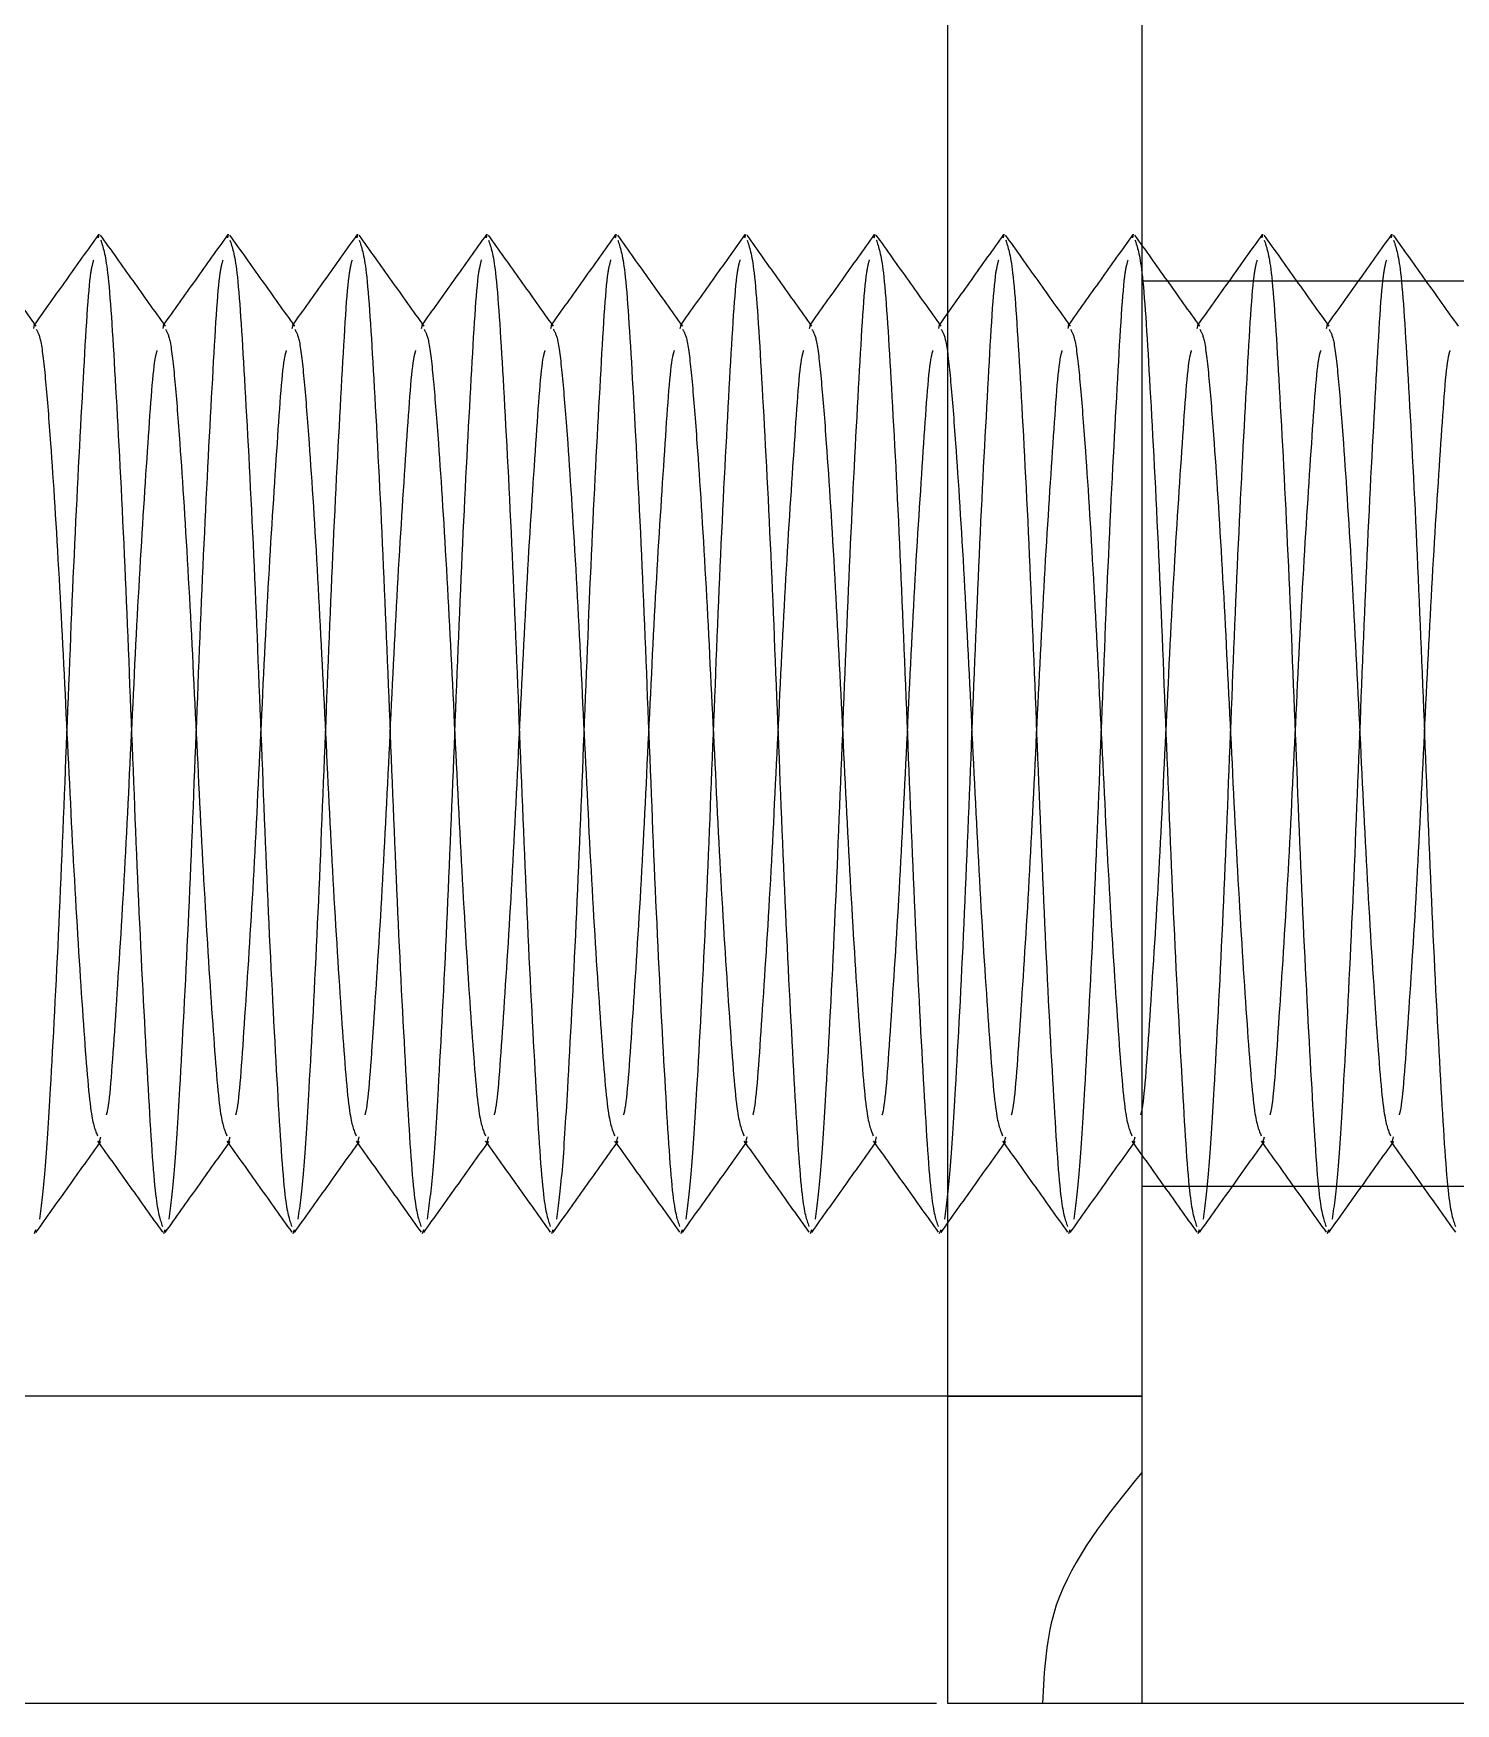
# Model space of a CAD drawing. Header units: metres. Extents: x 0 to 21025, y 0 to 14850.
# Drawn here: x 2234.85 to 2256.85, y 9008.52 to 9034.35 of the extents above; entities that cross this region are included whole.
import ezdxf

# ---------------------------------------------------------------- set-up
doc = ezdxf.new("R2010")
doc.units = ezdxf.units.M
doc.header["$LTSCALE"] = 25
doc.linetypes.add('HIDDEN2', pattern=[4.7625, 3.175, -1.5875])
doc.layers.add('SL4', color=4, linetype='Continuous')
doc.layers.add('ST1', color=7, linetype='HIDDEN2')

msp = doc.modelspace()

# ---------------------------------------------------------------- linework, layer by layer
at = {"layer": 'SL4'}
for p, q in [((2251.996, 9040.269), (2251.996, 9008.519)), ((2248.996, 9013.276), (2248.996, 9035.506)), ((2248.996, 9013.276), (1957.238, 9013.276)), ((2248.996, 9013.276), (2251.996, 9013.276)), ((2248.996, 9008.519), (2248.996, 9013.276)), ((2251.996, 9012.093), (2251.996, 9008.519)), ((2248.821, 9008.519), (1961.996, 9008.519)), ((2251.996, 9008.519), (2250.459, 9008.519)), ((2258.346, 9008.519), (2251.996, 9008.519))]:
    msp.add_line(p, q, dxfattribs=at)
for points, knots in [([(2251.996, 9012.093), (2251.456, 9011.427), (2250.55, 9010.309), (2250.485, 9009.034), (2250.459, 9008.519)], [0, 0, 0, 0, 0.595978, 1, 1, 1, 1]), ([(2250.459, 9008.519), (2249.961, 9008.519), (2249.192, 9008.519), (2249.047, 9008.519), (2248.996, 9008.519)], [0, 0, 0, 0, 0.648144, 1, 1, 1, 1])]:
    msp.add_open_spline(points, degree=3, knots=knots, dxfattribs=at)
at = {"layer": 'ST1'}
for p, q in [((2235.858, 9031.189), (2235.87, 9031.246)), ((2237.858, 9031.189), (2237.87, 9031.246)), ((2239.858, 9031.189), (2239.87, 9031.246)), ((2241.858, 9031.189), (2241.87, 9031.246)), ((2243.858, 9031.189), (2243.87, 9031.246)), ((2245.858, 9031.189), (2245.87, 9031.246)), ((2247.858, 9031.189), (2247.87, 9031.246)), ((2249.858, 9031.189), (2249.87, 9031.246)), ((2251.858, 9031.189), (2251.87, 9031.246)), ((2253.858, 9031.189), (2253.87, 9031.246)), ((2255.858, 9031.189), (2255.87, 9031.246)), ((2258.346, 9030.519), (2251.996, 9030.519)), ((2234.856, 9029.786), (2234.87, 9029.84)), ((2236.856, 9029.786), (2236.87, 9029.84)), ((2238.856, 9029.786), (2238.87, 9029.84)), ((2240.856, 9029.786), (2240.87, 9029.84)), ((2242.856, 9029.786), (2242.87, 9029.84)), ((2244.856, 9029.786), (2244.87, 9029.84)), ((2246.856, 9029.786), (2246.87, 9029.84)), ((2248.856, 9029.786), (2248.87, 9029.84)), ((2250.856, 9029.786), (2250.87, 9029.84)), ((2252.856, 9029.786), (2252.87, 9029.84)), ((2254.856, 9029.786), (2254.87, 9029.84)), ((2235.87, 9017.197), (2235.893, 9017.286)), ((2237.87, 9017.197), (2237.893, 9017.286)), ((2239.87, 9017.197), (2239.893, 9017.286)), ((2241.87, 9017.197), (2241.893, 9017.286)), ((2243.87, 9017.197), (2243.893, 9017.286)), ((2245.87, 9017.197), (2245.893, 9017.286)), ((2247.87, 9017.197), (2247.893, 9017.286)), ((2249.87, 9017.197), (2249.893, 9017.286)), ((2251.87, 9017.197), (2251.893, 9017.286)), ((2253.87, 9017.197), (2253.893, 9017.286)), ((2255.87, 9017.197), (2255.893, 9017.286)), ((2251.996, 9016.519), (2258.346, 9016.519)), ((2234.87, 9015.791), (2234.891, 9015.85)), ((2236.87, 9015.791), (2236.891, 9015.85)), ((2238.87, 9015.791), (2238.891, 9015.85)), ((2240.87, 9015.791), (2240.891, 9015.85)), ((2242.87, 9015.791), (2242.891, 9015.85)), ((2244.87, 9015.791), (2244.891, 9015.85)), ((2246.87, 9015.791), (2246.891, 9015.85)), ((2248.87, 9015.791), (2248.891, 9015.85)), ((2250.87, 9015.791), (2250.891, 9015.85)), ((2252.87, 9015.791), (2252.891, 9015.85)), ((2254.87, 9015.791), (2254.891, 9015.85)), ((2251.996, 9013.276), (1957.238, 9013.276)), ((2251.996, 9013.276), (2248.996, 9013.276))]:
    msp.add_line(p, q, dxfattribs=at)
for points, knots in [([(2234.895, 9029.823), (2234.727, 9030.058), (2234.392, 9030.528), (2234.057, 9030.997), (2233.89, 9031.232)], [0, 0, 0, 0, 0.499908, 1, 1, 1, 1]), ([(2235.858, 9031.241), (2235.691, 9031.006), (2235.357, 9030.537), (2235.022, 9030.068), (2234.855, 9029.833)], [0, 0, 0, 0, 0.500033, 1, 1, 1, 1]), ([(2236.895, 9029.823), (2236.727, 9030.058), (2236.392, 9030.528), (2236.057, 9030.997), (2235.89, 9031.232)], [0, 0, 0, 0, 0.499908, 1, 1, 1, 1]), ([(2235.89, 9031.155), (2235.927, 9031.049), (2236.007, 9030.823), (2236.113, 9029.101), (2236.25, 9026.562), (2236.37, 9023.519), (2236.491, 9020.475), (2236.627, 9017.937), (2236.733, 9016.227), (2236.811, 9016.001), (2236.847, 9015.898)], [0, 0, 0, 0, 0.111758, 0.239388, 0.372264, 0.501747, 0.63123, 0.764106, 0.891736, 1, 1, 1, 1]), ([(2237.858, 9031.241), (2237.691, 9031.006), (2237.357, 9030.537), (2237.022, 9030.068), (2236.855, 9029.833)], [0, 0, 0, 0, 0.500033, 1, 1, 1, 1]), ([(2238.895, 9029.823), (2238.727, 9030.058), (2238.392, 9030.528), (2238.057, 9030.997), (2237.89, 9031.232)], [0, 0, 0, 0, 0.499908, 1, 1, 1, 1]), ([(2237.89, 9031.155), (2237.927, 9031.049), (2238.007, 9030.823), (2238.113, 9029.101), (2238.25, 9026.562), (2238.37, 9023.519), (2238.491, 9020.475), (2238.627, 9017.937), (2238.733, 9016.227), (2238.811, 9016.001), (2238.847, 9015.898)], [0, 0, 0, 0, 0.1117583, 0.2393882, 0.3722641, 0.5017472, 0.6312302, 0.7641061, 0.891736, 1, 1, 1, 1]), ([(2239.858, 9031.241), (2239.691, 9031.006), (2239.357, 9030.537), (2239.022, 9030.068), (2238.855, 9029.833)], [0, 0, 0, 0, 0.500033, 1, 1, 1, 1]), ([(2240.895, 9029.823), (2240.727, 9030.058), (2240.392, 9030.528), (2240.057, 9030.997), (2239.89, 9031.232)], [0, 0, 0, 0, 0.499908, 1, 1, 1, 1]), ([(2239.89, 9031.155), (2239.927, 9031.049), (2240.007, 9030.823), (2240.113, 9029.101), (2240.25, 9026.562), (2240.37, 9023.519), (2240.491, 9020.475), (2240.627, 9017.937), (2240.733, 9016.227), (2240.811, 9016.001), (2240.847, 9015.898)], [0, 0, 0, 0, 0.1117583, 0.2393882, 0.3722641, 0.5017472, 0.6312302, 0.7641061, 0.891736, 1, 1, 1, 1]), ([(2241.858, 9031.241), (2241.691, 9031.006), (2241.357, 9030.537), (2241.022, 9030.068), (2240.855, 9029.833)], [0, 0, 0, 0, 0.500033, 1, 1, 1, 1]), ([(2242.895, 9029.823), (2242.727, 9030.058), (2242.392, 9030.528), (2242.057, 9030.997), (2241.89, 9031.232)], [0, 0, 0, 0, 0.4999079, 1, 1, 1, 1]), ([(2241.89, 9031.155), (2241.927, 9031.049), (2242.007, 9030.823), (2242.113, 9029.101), (2242.25, 9026.562), (2242.37, 9023.519), (2242.491, 9020.475), (2242.627, 9017.937), (2242.733, 9016.227), (2242.811, 9016.001), (2242.847, 9015.898)], [0, 0, 0, 0, 0.1117583, 0.2393882, 0.3722641, 0.5017472, 0.6312302, 0.7641061, 0.891736, 1, 1, 1, 1]), ([(2243.858, 9031.241), (2243.691, 9031.006), (2243.357, 9030.537), (2243.022, 9030.068), (2242.855, 9029.833)], [0, 0, 0, 0, 0.500033, 1, 1, 1, 1]), ([(2244.895, 9029.823), (2244.727, 9030.058), (2244.392, 9030.528), (2244.057, 9030.997), (2243.89, 9031.232)], [0, 0, 0, 0, 0.4999079, 1, 1, 1, 1]), ([(2243.89, 9031.155), (2243.927, 9031.049), (2244.007, 9030.823), (2244.113, 9029.101), (2244.25, 9026.562), (2244.37, 9023.519), (2244.491, 9020.475), (2244.627, 9017.937), (2244.733, 9016.227), (2244.811, 9016.001), (2244.847, 9015.898)], [0, 0, 0, 0, 0.1117583, 0.2393882, 0.3722641, 0.5017472, 0.6312302, 0.7641061, 0.891736, 1, 1, 1, 1]), ([(2245.858, 9031.241), (2245.691, 9031.006), (2245.357, 9030.537), (2245.022, 9030.068), (2244.855, 9029.833)], [0, 0, 0, 0, 0.5000327, 1, 1, 1, 1]), ([(2246.895, 9029.823), (2246.727, 9030.058), (2246.392, 9030.528), (2246.057, 9030.997), (2245.89, 9031.232)], [0, 0, 0, 0, 0.499908, 1, 1, 1, 1]), ([(2245.89, 9031.155), (2245.927, 9031.049), (2246.007, 9030.823), (2246.113, 9029.101), (2246.25, 9026.562), (2246.37, 9023.519), (2246.491, 9020.475), (2246.627, 9017.937), (2246.733, 9016.227), (2246.811, 9016.001), (2246.847, 9015.898)], [0, 0, 0, 0, 0.1117583, 0.2393882, 0.3722641, 0.5017472, 0.6312302, 0.7641061, 0.891736, 1, 1, 1, 1]), ([(2247.858, 9031.241), (2247.691, 9031.006), (2247.357, 9030.537), (2247.022, 9030.068), (2246.855, 9029.833)], [0, 0, 0, 0, 0.500033, 1, 1, 1, 1]), ([(2248.895, 9029.823), (2248.727, 9030.058), (2248.392, 9030.528), (2248.057, 9030.997), (2247.89, 9031.232)], [0, 0, 0, 0, 0.4999079, 1, 1, 1, 1]), ([(2247.89, 9031.155), (2247.927, 9031.049), (2248.007, 9030.823), (2248.113, 9029.101), (2248.25, 9026.562), (2248.37, 9023.519), (2248.491, 9020.475), (2248.627, 9017.937), (2248.733, 9016.227), (2248.811, 9016.001), (2248.847, 9015.898)], [0, 0, 0, 0, 0.111758, 0.239388, 0.372264, 0.501747, 0.63123, 0.764106, 0.891736, 1, 1, 1, 1]), ([(2249.858, 9031.241), (2249.691, 9031.006), (2249.357, 9030.537), (2249.022, 9030.068), (2248.855, 9029.833)], [0, 0, 0, 0, 0.500033, 1, 1, 1, 1]), ([(2250.895, 9029.823), (2250.727, 9030.058), (2250.392, 9030.528), (2250.057, 9030.997), (2249.89, 9031.232)], [0, 0, 0, 0, 0.499908, 1, 1, 1, 1]), ([(2249.89, 9031.155), (2249.927, 9031.049), (2250.007, 9030.823), (2250.113, 9029.101), (2250.25, 9026.562), (2250.37, 9023.519), (2250.491, 9020.475), (2250.627, 9017.937), (2250.733, 9016.227), (2250.811, 9016.001), (2250.847, 9015.898)], [0, 0, 0, 0, 0.111758, 0.239388, 0.372264, 0.501747, 0.63123, 0.764106, 0.891736, 1, 1, 1, 1]), ([(2251.858, 9031.241), (2251.691, 9031.006), (2251.357, 9030.537), (2251.022, 9030.068), (2250.855, 9029.833)], [0, 0, 0, 0, 0.500033, 1, 1, 1, 1]), ([(2252.895, 9029.823), (2252.727, 9030.058), (2252.392, 9030.528), (2252.057, 9030.997), (2251.89, 9031.232)], [0, 0, 0, 0, 0.4999079, 1, 1, 1, 1]), ([(2251.89, 9031.155), (2251.927, 9031.049), (2252.007, 9030.823), (2252.113, 9029.101), (2252.25, 9026.562), (2252.37, 9023.519), (2252.491, 9020.475), (2252.627, 9017.937), (2252.733, 9016.227), (2252.811, 9016.001), (2252.847, 9015.898)], [0, 0, 0, 0, 0.111758, 0.239388, 0.372264, 0.501747, 0.63123, 0.764106, 0.891736, 1, 1, 1, 1]), ([(2253.858, 9031.241), (2253.691, 9031.006), (2253.357, 9030.537), (2253.022, 9030.068), (2252.855, 9029.833)], [0, 0, 0, 0, 0.500033, 1, 1, 1, 1]), ([(2254.895, 9029.823), (2254.727, 9030.058), (2254.392, 9030.528), (2254.057, 9030.997), (2253.89, 9031.232)], [0, 0, 0, 0, 0.499908, 1, 1, 1, 1]), ([(2253.89, 9031.155), (2253.927, 9031.049), (2254.007, 9030.823), (2254.113, 9029.101), (2254.25, 9026.562), (2254.37, 9023.519), (2254.491, 9020.475), (2254.627, 9017.937), (2254.733, 9016.227), (2254.811, 9016.001), (2254.847, 9015.898)], [0, 0, 0, 0, 0.1117583, 0.2393882, 0.3722641, 0.5017472, 0.6312302, 0.7641061, 0.891736, 1, 1, 1, 1]), ([(2255.858, 9031.241), (2255.691, 9031.006), (2255.357, 9030.537), (2255.022, 9030.068), (2254.855, 9029.833)], [0, 0, 0, 0, 0.500033, 1, 1, 1, 1]), ([(2256.895, 9029.823), (2256.727, 9030.058), (2256.392, 9030.528), (2256.057, 9030.997), (2255.89, 9031.232)], [0, 0, 0, 0, 0.499908, 1, 1, 1, 1]), ([(2255.89, 9031.155), (2255.927, 9031.049), (2256.007, 9030.823), (2256.113, 9029.101), (2256.25, 9026.562), (2256.37, 9023.519), (2256.491, 9020.475), (2256.627, 9017.937), (2256.733, 9016.227), (2256.811, 9016.001), (2256.847, 9015.898)], [0, 0, 0, 0, 0.111758, 0.239388, 0.372264, 0.501747, 0.63123, 0.764106, 0.891736, 1, 1, 1, 1]), ([(2234.949, 9016.009), (2234.977, 9016.228), (2235.034, 9016.666), (2235.127, 9018.17), (2235.25, 9020.479), (2235.37, 9023.516), (2235.491, 9026.57), (2235.627, 9029.071), (2235.713, 9030.589), (2235.77, 9030.794), (2235.785, 9030.847)], [0, 0, 0, 0, 0.103388, 0.206233, 0.357671, 0.505243, 0.652814, 0.804253, 0.949712, 1, 1, 1, 1]), ([(2236.949, 9016.009), (2236.977, 9016.228), (2237.034, 9016.666), (2237.127, 9018.17), (2237.25, 9020.479), (2237.37, 9023.516), (2237.491, 9026.57), (2237.627, 9029.071), (2237.713, 9030.589), (2237.77, 9030.794), (2237.785, 9030.847)], [0, 0, 0, 0, 0.103388, 0.206233, 0.357671, 0.505243, 0.652814, 0.804253, 0.949712, 1, 1, 1, 1]), ([(2238.949, 9016.009), (2238.977, 9016.228), (2239.034, 9016.666), (2239.127, 9018.17), (2239.25, 9020.479), (2239.37, 9023.516), (2239.491, 9026.57), (2239.627, 9029.071), (2239.713, 9030.589), (2239.77, 9030.794), (2239.785, 9030.847)], [0, 0, 0, 0, 0.103388, 0.206233, 0.357671, 0.505243, 0.652814, 0.804253, 0.949712, 1, 1, 1, 1]), ([(2240.949, 9016.009), (2240.977, 9016.228), (2241.034, 9016.666), (2241.127, 9018.17), (2241.25, 9020.479), (2241.37, 9023.516), (2241.491, 9026.57), (2241.627, 9029.071), (2241.713, 9030.589), (2241.77, 9030.794), (2241.785, 9030.847)], [0, 0, 0, 0, 0.103388, 0.206233, 0.357671, 0.505243, 0.652814, 0.804253, 0.949712, 1, 1, 1, 1]), ([(2242.949, 9016.009), (2242.977, 9016.228), (2243.034, 9016.666), (2243.127, 9018.17), (2243.25, 9020.479), (2243.37, 9023.516), (2243.491, 9026.57), (2243.627, 9029.071), (2243.713, 9030.589), (2243.77, 9030.794), (2243.785, 9030.847)], [0, 0, 0, 0, 0.103388, 0.206233, 0.357671, 0.505243, 0.652814, 0.804253, 0.949712, 1, 1, 1, 1]), ([(2244.949, 9016.009), (2244.977, 9016.228), (2245.034, 9016.666), (2245.127, 9018.17), (2245.25, 9020.479), (2245.37, 9023.516), (2245.491, 9026.57), (2245.627, 9029.071), (2245.713, 9030.589), (2245.77, 9030.794), (2245.785, 9030.847)], [0, 0, 0, 0, 0.103388, 0.206233, 0.357671, 0.505243, 0.652814, 0.804253, 0.949712, 1, 1, 1, 1]), ([(2246.949, 9016.009), (2246.977, 9016.228), (2247.034, 9016.666), (2247.127, 9018.17), (2247.25, 9020.479), (2247.37, 9023.516), (2247.491, 9026.57), (2247.627, 9029.071), (2247.713, 9030.589), (2247.77, 9030.794), (2247.785, 9030.847)], [0, 0, 0, 0, 0.103388, 0.206233, 0.357671, 0.505243, 0.652814, 0.804253, 0.949712, 1, 1, 1, 1]), ([(2248.949, 9016.009), (2248.977, 9016.228), (2249.034, 9016.666), (2249.127, 9018.17), (2249.25, 9020.479), (2249.37, 9023.516), (2249.491, 9026.57), (2249.627, 9029.071), (2249.713, 9030.589), (2249.77, 9030.794), (2249.785, 9030.847)], [0, 0, 0, 0, 0.103388, 0.206233, 0.357671, 0.505243, 0.652814, 0.804253, 0.949712, 1, 1, 1, 1]), ([(2250.949, 9016.009), (2250.977, 9016.228), (2251.034, 9016.666), (2251.127, 9018.17), (2251.25, 9020.479), (2251.37, 9023.516), (2251.491, 9026.57), (2251.627, 9029.071), (2251.713, 9030.589), (2251.77, 9030.794), (2251.785, 9030.847)], [0, 0, 0, 0, 0.103388, 0.206233, 0.357671, 0.505243, 0.652814, 0.804253, 0.949712, 1, 1, 1, 1]), ([(2252.949, 9016.009), (2252.977, 9016.228), (2253.034, 9016.666), (2253.127, 9018.17), (2253.25, 9020.479), (2253.37, 9023.516), (2253.491, 9026.57), (2253.627, 9029.071), (2253.713, 9030.589), (2253.77, 9030.794), (2253.785, 9030.847)], [0, 0, 0, 0, 0.103388, 0.206233, 0.357671, 0.505243, 0.652814, 0.804253, 0.949712, 1, 1, 1, 1]), ([(2254.949, 9016.009), (2254.977, 9016.228), (2255.034, 9016.666), (2255.127, 9018.17), (2255.25, 9020.479), (2255.37, 9023.516), (2255.491, 9026.57), (2255.627, 9029.071), (2255.713, 9030.589), (2255.77, 9030.794), (2255.785, 9030.847)], [0, 0, 0, 0, 0.1033882, 0.2062326, 0.357671, 0.5052426, 0.6528142, 0.8042526, 0.9497121, 1, 1, 1, 1]), ([(2234.894, 9029.775), (2234.918, 9029.733), (2234.97, 9029.645), (2235.04, 9029.005), (2235.13, 9027.863), (2235.249, 9026.002), (2235.37, 9023.52), (2235.491, 9021.028), (2235.627, 9018.954), (2235.732, 9017.564), (2235.809, 9017.381), (2235.844, 9017.299)], [0, 0, 0, 0, 0.072607, 0.155069, 0.237884, 0.371691, 0.502076, 0.632461, 0.766268, 0.894784, 1, 1, 1, 1]), ([(2236.894, 9029.775), (2236.918, 9029.733), (2236.97, 9029.645), (2237.04, 9029.005), (2237.13, 9027.863), (2237.249, 9026.002), (2237.37, 9023.52), (2237.491, 9021.028), (2237.627, 9018.954), (2237.732, 9017.564), (2237.809, 9017.381), (2237.844, 9017.299)], [0, 0, 0, 0, 0.0726073, 0.1550688, 0.2378835, 0.371691, 0.5020758, 0.6324606, 0.7662681, 0.8947836, 1, 1, 1, 1]), ([(2238.894, 9029.775), (2238.918, 9029.733), (2238.97, 9029.645), (2239.04, 9029.005), (2239.13, 9027.863), (2239.249, 9026.002), (2239.37, 9023.52), (2239.491, 9021.028), (2239.627, 9018.954), (2239.732, 9017.564), (2239.809, 9017.381), (2239.844, 9017.299)], [0, 0, 0, 0, 0.072607, 0.155069, 0.237884, 0.371691, 0.502076, 0.632461, 0.766268, 0.894784, 1, 1, 1, 1]), ([(2240.894, 9029.775), (2240.918, 9029.733), (2240.97, 9029.645), (2241.04, 9029.005), (2241.13, 9027.863), (2241.249, 9026.002), (2241.37, 9023.52), (2241.491, 9021.028), (2241.627, 9018.954), (2241.732, 9017.564), (2241.809, 9017.381), (2241.844, 9017.299)], [0, 0, 0, 0, 0.072607, 0.155069, 0.237884, 0.371691, 0.502076, 0.632461, 0.766268, 0.894784, 1, 1, 1, 1]), ([(2242.894, 9029.775), (2242.918, 9029.733), (2242.97, 9029.645), (2243.04, 9029.005), (2243.13, 9027.863), (2243.249, 9026.002), (2243.37, 9023.52), (2243.491, 9021.028), (2243.627, 9018.954), (2243.732, 9017.564), (2243.809, 9017.381), (2243.844, 9017.299)], [0, 0, 0, 0, 0.072607, 0.155069, 0.237884, 0.371691, 0.502076, 0.632461, 0.766268, 0.894784, 1, 1, 1, 1]), ([(2244.894, 9029.775), (2244.918, 9029.733), (2244.97, 9029.645), (2245.04, 9029.005), (2245.13, 9027.863), (2245.249, 9026.002), (2245.37, 9023.52), (2245.491, 9021.028), (2245.627, 9018.954), (2245.732, 9017.564), (2245.809, 9017.381), (2245.844, 9017.299)], [0, 0, 0, 0, 0.072607, 0.155069, 0.237884, 0.371691, 0.502076, 0.632461, 0.766268, 0.894784, 1, 1, 1, 1]), ([(2246.894, 9029.775), (2246.918, 9029.733), (2246.97, 9029.645), (2247.04, 9029.005), (2247.13, 9027.863), (2247.249, 9026.002), (2247.37, 9023.52), (2247.491, 9021.028), (2247.627, 9018.954), (2247.732, 9017.564), (2247.809, 9017.381), (2247.844, 9017.299)], [0, 0, 0, 0, 0.072607, 0.155069, 0.237884, 0.371691, 0.502076, 0.632461, 0.766268, 0.894784, 1, 1, 1, 1]), ([(2248.894, 9029.775), (2248.918, 9029.733), (2248.97, 9029.645), (2249.04, 9029.005), (2249.13, 9027.863), (2249.249, 9026.002), (2249.37, 9023.52), (2249.491, 9021.028), (2249.627, 9018.954), (2249.732, 9017.564), (2249.809, 9017.381), (2249.844, 9017.299)], [0, 0, 0, 0, 0.072607, 0.155069, 0.237884, 0.371691, 0.502076, 0.632461, 0.766268, 0.894784, 1, 1, 1, 1]), ([(2250.894, 9029.775), (2250.918, 9029.733), (2250.97, 9029.645), (2251.04, 9029.005), (2251.13, 9027.863), (2251.249, 9026.002), (2251.37, 9023.52), (2251.491, 9021.028), (2251.627, 9018.954), (2251.732, 9017.564), (2251.809, 9017.381), (2251.844, 9017.299)], [0, 0, 0, 0, 0.072607, 0.155069, 0.237884, 0.371691, 0.502076, 0.632461, 0.766268, 0.894784, 1, 1, 1, 1]), ([(2252.894, 9029.775), (2252.918, 9029.733), (2252.97, 9029.645), (2253.04, 9029.005), (2253.13, 9027.863), (2253.249, 9026.002), (2253.37, 9023.52), (2253.491, 9021.028), (2253.627, 9018.954), (2253.732, 9017.564), (2253.809, 9017.381), (2253.844, 9017.299)], [0, 0, 0, 0, 0.072607, 0.155069, 0.237884, 0.371691, 0.502076, 0.632461, 0.766268, 0.894784, 1, 1, 1, 1]), ([(2254.894, 9029.775), (2254.918, 9029.733), (2254.97, 9029.645), (2255.04, 9029.005), (2255.13, 9027.863), (2255.249, 9026.002), (2255.37, 9023.52), (2255.491, 9021.028), (2255.627, 9018.954), (2255.732, 9017.564), (2255.809, 9017.381), (2255.844, 9017.299)], [0, 0, 0, 0, 0.072607, 0.155069, 0.237884, 0.371691, 0.502076, 0.632461, 0.766268, 0.894784, 1, 1, 1, 1]), ([(2235.982, 9017.624), (2235.988, 9017.643), (2236.035, 9017.805), (2236.113, 9018.994), (2236.25, 9021.019), (2236.37, 9023.519), (2236.491, 9026.017), (2236.628, 9028.05), (2236.708, 9029.256), (2236.759, 9029.42), (2236.767, 9029.448)], [0, 0, 0, 0, 0.020732, 0.175704, 0.337058, 0.494284, 0.651511, 0.812864, 0.967837, 1, 1, 1, 1]), ([(2237.982, 9017.624), (2237.988, 9017.643), (2238.035, 9017.805), (2238.113, 9018.994), (2238.25, 9021.019), (2238.37, 9023.519), (2238.491, 9026.017), (2238.628, 9028.05), (2238.708, 9029.256), (2238.759, 9029.42), (2238.767, 9029.448)], [0, 0, 0, 0, 0.020732, 0.175704, 0.337058, 0.494284, 0.651511, 0.812864, 0.967837, 1, 1, 1, 1]), ([(2239.982, 9017.624), (2239.988, 9017.643), (2240.035, 9017.805), (2240.113, 9018.994), (2240.25, 9021.019), (2240.37, 9023.519), (2240.491, 9026.017), (2240.628, 9028.05), (2240.708, 9029.256), (2240.759, 9029.42), (2240.767, 9029.448)], [0, 0, 0, 0, 0.020732, 0.175704, 0.337058, 0.494284, 0.651511, 0.812864, 0.967837, 1, 1, 1, 1]), ([(2241.982, 9017.624), (2241.988, 9017.643), (2242.035, 9017.805), (2242.113, 9018.994), (2242.25, 9021.019), (2242.37, 9023.519), (2242.491, 9026.017), (2242.628, 9028.05), (2242.708, 9029.256), (2242.759, 9029.42), (2242.767, 9029.448)], [0, 0, 0, 0, 0.020732, 0.175704, 0.337058, 0.494284, 0.651511, 0.812864, 0.967837, 1, 1, 1, 1]), ([(2243.982, 9017.624), (2243.988, 9017.643), (2244.035, 9017.805), (2244.113, 9018.994), (2244.25, 9021.019), (2244.37, 9023.519), (2244.491, 9026.017), (2244.628, 9028.05), (2244.708, 9029.256), (2244.759, 9029.42), (2244.767, 9029.448)], [0, 0, 0, 0, 0.020732, 0.175704, 0.337058, 0.494284, 0.651511, 0.812864, 0.967837, 1, 1, 1, 1]), ([(2245.982, 9017.624), (2245.988, 9017.643), (2246.035, 9017.805), (2246.113, 9018.994), (2246.25, 9021.019), (2246.37, 9023.519), (2246.491, 9026.017), (2246.628, 9028.05), (2246.708, 9029.256), (2246.759, 9029.42), (2246.767, 9029.448)], [0, 0, 0, 0, 0.020732, 0.175704, 0.337058, 0.494284, 0.651511, 0.812864, 0.967837, 1, 1, 1, 1]), ([(2247.982, 9017.624), (2247.988, 9017.643), (2248.035, 9017.805), (2248.113, 9018.994), (2248.25, 9021.019), (2248.37, 9023.519), (2248.491, 9026.017), (2248.628, 9028.05), (2248.708, 9029.256), (2248.759, 9029.42), (2248.767, 9029.448)], [0, 0, 0, 0, 0.020732, 0.175704, 0.337058, 0.494284, 0.651511, 0.812864, 0.967837, 1, 1, 1, 1]), ([(2249.982, 9017.624), (2249.988, 9017.643), (2250.035, 9017.805), (2250.113, 9018.994), (2250.25, 9021.019), (2250.37, 9023.519), (2250.491, 9026.017), (2250.628, 9028.05), (2250.708, 9029.256), (2250.759, 9029.42), (2250.767, 9029.448)], [0, 0, 0, 0, 0.020732, 0.175704, 0.337058, 0.494284, 0.651511, 0.812864, 0.967837, 1, 1, 1, 1]), ([(2251.982, 9017.624), (2251.988, 9017.643), (2252.035, 9017.805), (2252.113, 9018.994), (2252.25, 9021.019), (2252.37, 9023.519), (2252.491, 9026.017), (2252.628, 9028.05), (2252.708, 9029.256), (2252.759, 9029.42), (2252.767, 9029.448)], [0, 0, 0, 0, 0.020732, 0.175704, 0.337058, 0.494284, 0.651511, 0.812864, 0.967837, 1, 1, 1, 1]), ([(2253.982, 9017.624), (2253.988, 9017.643), (2254.035, 9017.805), (2254.113, 9018.994), (2254.25, 9021.019), (2254.37, 9023.519), (2254.491, 9026.017), (2254.628, 9028.05), (2254.708, 9029.256), (2254.759, 9029.42), (2254.767, 9029.448)], [0, 0, 0, 0, 0.020732, 0.175704, 0.337058, 0.494284, 0.651511, 0.812864, 0.967837, 1, 1, 1, 1]), ([(2255.982, 9017.624), (2255.988, 9017.643), (2256.035, 9017.805), (2256.113, 9018.994), (2256.25, 9021.019), (2256.37, 9023.519), (2256.491, 9026.017), (2256.628, 9028.05), (2256.708, 9029.256), (2256.759, 9029.42), (2256.767, 9029.448)], [0, 0, 0, 0, 0.020732, 0.175704, 0.337058, 0.494284, 0.651511, 0.812864, 0.967837, 1, 1, 1, 1]), ([(2234.891, 9015.807), (2235.059, 9016.042), (2235.393, 9016.511), (2235.728, 9016.98), (2235.895, 9017.214)], [0, 0, 0, 0, 0.5000417, 1, 1, 1, 1]), ([(2235.842, 9017.22), (2236.01, 9016.985), (2236.345, 9016.515), (2236.68, 9016.045), (2236.847, 9015.81)], [0, 0, 0, 0, 0.499911, 1, 1, 1, 1]), ([(2236.891, 9015.807), (2237.059, 9016.042), (2237.393, 9016.511), (2237.728, 9016.98), (2237.895, 9017.214)], [0, 0, 0, 0, 0.500042, 1, 1, 1, 1]), ([(2237.842, 9017.22), (2238.01, 9016.985), (2238.345, 9016.515), (2238.68, 9016.045), (2238.847, 9015.81)], [0, 0, 0, 0, 0.499911, 1, 1, 1, 1]), ([(2238.891, 9015.807), (2239.059, 9016.042), (2239.393, 9016.511), (2239.728, 9016.98), (2239.895, 9017.214)], [0, 0, 0, 0, 0.500042, 1, 1, 1, 1]), ([(2239.842, 9017.22), (2240.01, 9016.985), (2240.345, 9016.515), (2240.68, 9016.045), (2240.847, 9015.81)], [0, 0, 0, 0, 0.499911, 1, 1, 1, 1]), ([(2240.891, 9015.807), (2241.059, 9016.042), (2241.393, 9016.511), (2241.728, 9016.98), (2241.895, 9017.214)], [0, 0, 0, 0, 0.500042, 1, 1, 1, 1]), ([(2241.842, 9017.22), (2242.01, 9016.985), (2242.345, 9016.515), (2242.68, 9016.045), (2242.847, 9015.81)], [0, 0, 0, 0, 0.499911, 1, 1, 1, 1]), ([(2242.891, 9015.807), (2243.059, 9016.042), (2243.393, 9016.511), (2243.728, 9016.98), (2243.895, 9017.214)], [0, 0, 0, 0, 0.500042, 1, 1, 1, 1]), ([(2243.842, 9017.22), (2244.01, 9016.985), (2244.345, 9016.515), (2244.68, 9016.045), (2244.847, 9015.81)], [0, 0, 0, 0, 0.499911, 1, 1, 1, 1]), ([(2244.891, 9015.807), (2245.059, 9016.042), (2245.393, 9016.511), (2245.728, 9016.98), (2245.895, 9017.214)], [0, 0, 0, 0, 0.500042, 1, 1, 1, 1]), ([(2245.842, 9017.22), (2246.01, 9016.985), (2246.345, 9016.515), (2246.68, 9016.045), (2246.847, 9015.81)], [0, 0, 0, 0, 0.499911, 1, 1, 1, 1]), ([(2246.891, 9015.807), (2247.059, 9016.042), (2247.393, 9016.511), (2247.728, 9016.98), (2247.895, 9017.214)], [0, 0, 0, 0, 0.500042, 1, 1, 1, 1]), ([(2247.842, 9017.22), (2248.01, 9016.985), (2248.345, 9016.515), (2248.68, 9016.045), (2248.847, 9015.81)], [0, 0, 0, 0, 0.499911, 1, 1, 1, 1]), ([(2248.891, 9015.807), (2249.059, 9016.042), (2249.393, 9016.511), (2249.728, 9016.98), (2249.895, 9017.214)], [0, 0, 0, 0, 0.500042, 1, 1, 1, 1]), ([(2249.842, 9017.22), (2250.01, 9016.985), (2250.345, 9016.515), (2250.68, 9016.045), (2250.847, 9015.81)], [0, 0, 0, 0, 0.499911, 1, 1, 1, 1]), ([(2250.891, 9015.807), (2251.059, 9016.042), (2251.393, 9016.511), (2251.728, 9016.98), (2251.895, 9017.214)], [0, 0, 0, 0, 0.500042, 1, 1, 1, 1]), ([(2251.842, 9017.22), (2252.01, 9016.985), (2252.345, 9016.515), (2252.68, 9016.045), (2252.847, 9015.81)], [0, 0, 0, 0, 0.499911, 1, 1, 1, 1]), ([(2252.891, 9015.807), (2253.059, 9016.042), (2253.393, 9016.511), (2253.728, 9016.98), (2253.895, 9017.214)], [0, 0, 0, 0, 0.500042, 1, 1, 1, 1]), ([(2253.842, 9017.22), (2254.01, 9016.985), (2254.345, 9016.515), (2254.68, 9016.045), (2254.847, 9015.81)], [0, 0, 0, 0, 0.499911, 1, 1, 1, 1]), ([(2254.891, 9015.807), (2255.059, 9016.042), (2255.393, 9016.511), (2255.728, 9016.98), (2255.895, 9017.214)], [0, 0, 0, 0, 0.5000417, 1, 1, 1, 1]), ([(2255.842, 9017.22), (2256.01, 9016.985), (2256.345, 9016.515), (2256.68, 9016.045), (2256.847, 9015.81)], [0, 0, 0, 0, 0.499911, 1, 1, 1, 1])]:
    msp.add_open_spline(points, degree=3, knots=knots, dxfattribs=at)

doc.saveas('drawing.dxf')
